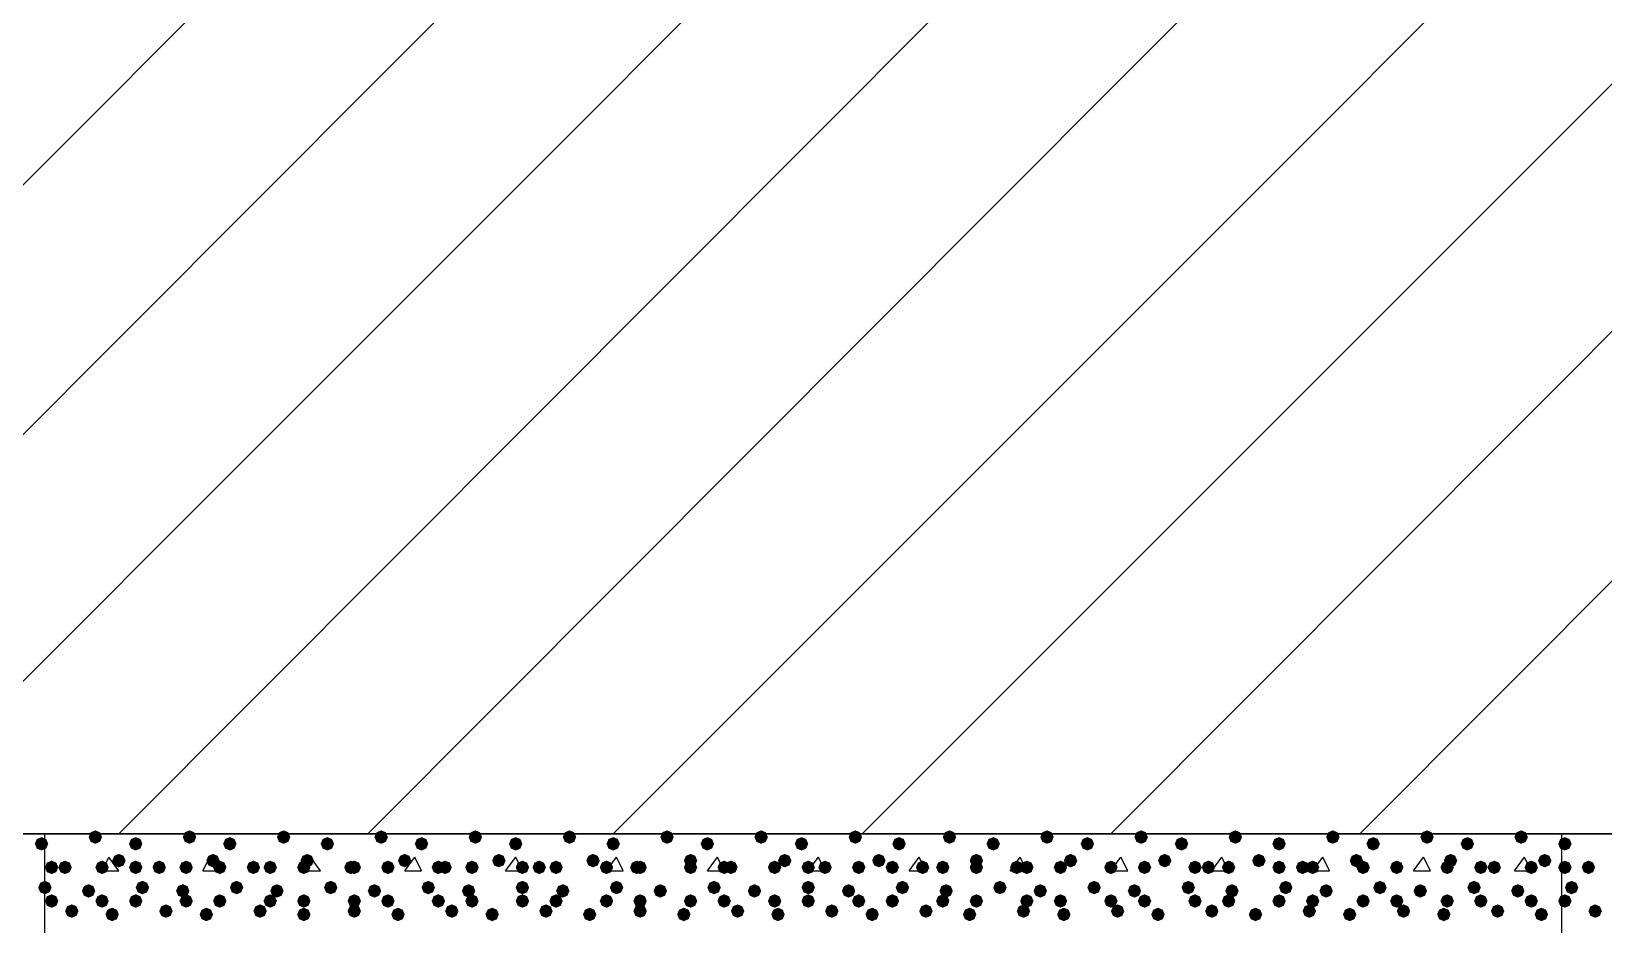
# Model space of a CAD drawing. Header units: millimetres. Extents: x 0 to 420, y 0 to 297.
# Drawn here: x 47.46 to 67.25, y 143.59 to 154.83 of the extents above; entities that cross this region are included whole.
import ezdxf

# ---------------------------------------------------------------- set-up
doc = ezdxf.new("R2010")
doc.units = ezdxf.units.MM
doc.layers.get('0').update_dxf_attribs({"linetype": 'CONTINUOUS'})

msp = doc.modelspace()

# ---------------------------------------------------------------- hatches: boundary and pattern name
at = {"true_color": 0x000007}
for points in [[(47.667333, 144.610667), (47.642463, 144.550871), (47.582667, 144.526), (47.522871, 144.550871), (47.498, 144.610667), (47.522871, 144.670462), (47.582667, 144.695333), (47.642462, 144.670463)], [(66.844333, 144.610667), (66.819462, 144.550871), (66.759667, 144.526), (66.699871, 144.550871), (66.675, 144.610667), (66.699871, 144.670462), (66.759667, 144.695333), (66.819462, 144.670463)], [(66.844333, 144.314333), (66.819462, 144.254537), (66.759667, 144.229667), (66.699871, 144.254537), (66.675, 144.314333), (66.699871, 144.374129), (66.759667, 144.399), (66.819462, 144.374129)], [(67.140667, 144.314333), (67.115796, 144.254537), (67.056, 144.229667), (66.996204, 144.254537), (66.971333, 144.314333), (66.996204, 144.374129), (67.056, 144.399), (67.115796, 144.374129)], [(66.929, 144.060333), (66.904129, 144.000537), (66.844333, 143.975667), (66.784538, 144.000537), (66.759667, 144.060333), (66.784537, 144.120129), (66.844333, 144.145), (66.904129, 144.120129)], [(66.844333, 143.891), (66.819462, 143.831204), (66.759667, 143.806333), (66.699871, 143.831204), (66.675, 143.891), (66.699871, 143.950796), (66.759667, 143.975667), (66.819462, 143.950796)], [(67.225333, 143.764), (67.200463, 143.704204), (67.140667, 143.679333), (67.080871, 143.704204), (67.056, 143.764), (67.080871, 143.823796), (67.140667, 143.848667), (67.200462, 143.823796)]]:
    msp.add_hatch(color=0, dxfattribs=at).paths.add_polyline_path(points, flags=0)
at = {"true_color": 0x000008}
for points in [[(48.344667, 144.695333), (48.319796, 144.635537), (48.26, 144.610667), (48.200204, 144.635537), (48.175333, 144.695333), (48.200204, 144.755129), (48.26, 144.78), (48.319796, 144.755129)], [(48.852667, 144.610667), (48.827796, 144.550871), (48.768, 144.526), (48.708204, 144.550871), (48.683333, 144.610667), (48.708204, 144.670462), (48.768, 144.695333), (48.827796, 144.670463)], [(49.53, 144.695333), (49.505129, 144.635537), (49.445333, 144.610667), (49.385538, 144.635537), (49.360667, 144.695333), (49.385537, 144.755129), (49.445333, 144.78), (49.505129, 144.755129)], [(50.038, 144.610667), (50.013129, 144.550871), (49.953333, 144.526), (49.893538, 144.550871), (49.868667, 144.610667), (49.893537, 144.670462), (49.953333, 144.695333), (50.013129, 144.670463)], [(50.715333, 144.695333), (50.690463, 144.635537), (50.630667, 144.610667), (50.570871, 144.635537), (50.546, 144.695333), (50.570871, 144.755129), (50.630667, 144.78), (50.690462, 144.755129)], [(51.265667, 144.610667), (51.240796, 144.550871), (51.181, 144.526), (51.121204, 144.550871), (51.096333, 144.610667), (51.121204, 144.670462), (51.181, 144.695333), (51.240796, 144.670463)], [(51.943, 144.695333), (51.918129, 144.635537), (51.858333, 144.610667), (51.798537, 144.635537), (51.773667, 144.695333), (51.798537, 144.755129), (51.858333, 144.78), (51.918129, 144.755129)], [(52.451, 144.610667), (52.426129, 144.550871), (52.366333, 144.526), (52.306537, 144.550871), (52.281667, 144.610667), (52.306537, 144.670462), (52.366333, 144.695333), (52.426129, 144.670463)], [(53.128333, 144.695333), (53.103463, 144.635537), (53.043667, 144.610667), (52.983871, 144.635537), (52.959, 144.695333), (52.983871, 144.755129), (53.043667, 144.78), (53.103462, 144.755129)], [(53.636333, 144.610667), (53.611462, 144.550871), (53.551667, 144.526), (53.491871, 144.550871), (53.467, 144.610667), (53.491871, 144.670462), (53.551667, 144.695333), (53.611462, 144.670463)], [(54.313667, 144.695333), (54.288796, 144.635537), (54.229, 144.610667), (54.169204, 144.635537), (54.144333, 144.695333), (54.169204, 144.755129), (54.229, 144.78), (54.288796, 144.755129)], [(54.864, 144.610667), (54.839129, 144.550871), (54.779333, 144.526), (54.719538, 144.550871), (54.694667, 144.610667), (54.719537, 144.670462), (54.779333, 144.695333), (54.839129, 144.670463)], [(55.541333, 144.695333), (55.516462, 144.635537), (55.456667, 144.610667), (55.396871, 144.635537), (55.372, 144.695333), (55.396871, 144.755129), (55.456667, 144.78), (55.516462, 144.755129)], [(56.049333, 144.610667), (56.024462, 144.550871), (55.964667, 144.526), (55.904871, 144.550871), (55.88, 144.610667), (55.904871, 144.670462), (55.964667, 144.695333), (56.024462, 144.670463)], [(56.726667, 144.695333), (56.701796, 144.635537), (56.642, 144.610667), (56.582204, 144.635537), (56.557333, 144.695333), (56.582204, 144.755129), (56.642, 144.78), (56.701796, 144.755129)], [(57.234667, 144.610667), (57.209796, 144.550871), (57.15, 144.526), (57.090204, 144.550871), (57.065333, 144.610667), (57.090204, 144.670462), (57.15, 144.695333), (57.209796, 144.670463)], [(57.912, 144.695333), (57.887129, 144.635537), (57.827333, 144.610667), (57.767538, 144.635537), (57.742667, 144.695333), (57.767537, 144.755129), (57.827333, 144.78), (57.887129, 144.755129)], [(58.462333, 144.610667), (58.437463, 144.550871), (58.377667, 144.526), (58.317871, 144.550871), (58.293, 144.610667), (58.317871, 144.670462), (58.377667, 144.695333), (58.437462, 144.670463)], [(59.097333, 144.695333), (59.072463, 144.635537), (59.012667, 144.610667), (58.952871, 144.635537), (58.928, 144.695333), (58.952871, 144.755129), (59.012667, 144.78), (59.072462, 144.755129)], [(59.647667, 144.610667), (59.622796, 144.550871), (59.563, 144.526), (59.503204, 144.550871), (59.478333, 144.610667), (59.503204, 144.670462), (59.563, 144.695333), (59.622796, 144.670463)], [(60.325, 144.695333), (60.300129, 144.635537), (60.240333, 144.610667), (60.180538, 144.635537), (60.155667, 144.695333), (60.180537, 144.755129), (60.240333, 144.78), (60.300129, 144.755129)], [(60.833, 144.610667), (60.808129, 144.550871), (60.748333, 144.526), (60.688537, 144.550871), (60.663667, 144.610667), (60.688537, 144.670462), (60.748333, 144.695333), (60.808129, 144.670463)], [(61.510333, 144.695333), (61.485463, 144.635537), (61.425667, 144.610667), (61.365871, 144.635537), (61.341, 144.695333), (61.365871, 144.755129), (61.425667, 144.78), (61.485462, 144.755129)], [(62.018333, 144.610667), (61.993463, 144.550871), (61.933667, 144.526), (61.873871, 144.550871), (61.849, 144.610667), (61.873871, 144.670462), (61.933667, 144.695333), (61.993462, 144.670463)], [(62.695667, 144.695333), (62.670796, 144.635537), (62.611, 144.610667), (62.551204, 144.635537), (62.526333, 144.695333), (62.551204, 144.755129), (62.611, 144.78), (62.670796, 144.755129)], [(63.246, 144.610667), (63.221129, 144.550871), (63.161333, 144.526), (63.101537, 144.550871), (63.076667, 144.610667), (63.101537, 144.670462), (63.161333, 144.695333), (63.221129, 144.670463)], [(63.923333, 144.695333), (63.898463, 144.635537), (63.838667, 144.610667), (63.778871, 144.635537), (63.754, 144.695333), (63.778871, 144.755129), (63.838667, 144.78), (63.898462, 144.755129)], [(64.431333, 144.610667), (64.406462, 144.550871), (64.346667, 144.526), (64.286871, 144.550871), (64.262, 144.610667), (64.286871, 144.670462), (64.346667, 144.695333), (64.406462, 144.670463)], [(65.108667, 144.695333), (65.083796, 144.635537), (65.024, 144.610667), (64.964204, 144.635537), (64.939333, 144.695333), (64.964204, 144.755129), (65.024, 144.78), (65.083796, 144.755129)], [(65.616667, 144.610667), (65.591796, 144.550871), (65.532, 144.526), (65.472204, 144.550871), (65.447333, 144.610667), (65.472204, 144.670462), (65.532, 144.695333), (65.591796, 144.670463)], [(66.294, 144.695333), (66.269129, 144.635537), (66.209333, 144.610667), (66.149538, 144.635537), (66.124667, 144.695333), (66.149537, 144.755129), (66.209333, 144.78), (66.269129, 144.755129)], [(48.641, 144.399), (48.616129, 144.339204), (48.556333, 144.314333), (48.496537, 144.339204), (48.471667, 144.399), (48.496537, 144.458796), (48.556333, 144.483667), (48.616129, 144.458796)], [(49.826333, 144.399), (49.801463, 144.339204), (49.741667, 144.314333), (49.681871, 144.339204), (49.657, 144.399), (49.681871, 144.458796), (49.741667, 144.483667), (49.801462, 144.458796)], [(51.011667, 144.399), (50.986796, 144.339204), (50.927, 144.314333), (50.867204, 144.339204), (50.842333, 144.399), (50.867204, 144.458796), (50.927, 144.483667), (50.986796, 144.458796)], [(52.239333, 144.399), (52.214462, 144.339204), (52.154667, 144.314333), (52.094871, 144.339204), (52.07, 144.399), (52.094871, 144.458796), (52.154667, 144.483667), (52.214462, 144.458796)], [(53.424667, 144.399), (53.399796, 144.339204), (53.34, 144.314333), (53.280204, 144.339204), (53.255333, 144.399), (53.280204, 144.458796), (53.34, 144.483667), (53.399796, 144.458796)], [(54.61, 144.399), (54.585129, 144.339204), (54.525333, 144.314333), (54.465538, 144.339204), (54.440667, 144.399), (54.465537, 144.458796), (54.525333, 144.483667), (54.585129, 144.458796)], [(55.837667, 144.399), (55.812796, 144.339204), (55.753, 144.314333), (55.693204, 144.339204), (55.668333, 144.399), (55.693204, 144.458796), (55.753, 144.483667), (55.812796, 144.458796)], [(57.023, 144.399), (56.998129, 144.339204), (56.938333, 144.314333), (56.878538, 144.339204), (56.853667, 144.399), (56.878537, 144.458796), (56.938333, 144.483667), (56.998129, 144.458796)], [(58.208333, 144.399), (58.183463, 144.339204), (58.123667, 144.314333), (58.063871, 144.339204), (58.039, 144.399), (58.063871, 144.458796), (58.123667, 144.483667), (58.183462, 144.458796)], [(59.436, 144.399), (59.411129, 144.339204), (59.351333, 144.314333), (59.291537, 144.339204), (59.266667, 144.399), (59.291537, 144.458796), (59.351333, 144.483667), (59.411129, 144.458796)], [(60.621333, 144.399), (60.596462, 144.339204), (60.536667, 144.314333), (60.476871, 144.339204), (60.452, 144.399), (60.476871, 144.458796), (60.536667, 144.483667), (60.596462, 144.458796)], [(61.806667, 144.399), (61.781796, 144.339204), (61.722, 144.314333), (61.662204, 144.339204), (61.637333, 144.399), (61.662204, 144.458796), (61.722, 144.483667), (61.781796, 144.458796)], [(62.992, 144.399), (62.967129, 144.339204), (62.907333, 144.314333), (62.847538, 144.339204), (62.822667, 144.399), (62.847537, 144.458796), (62.907333, 144.483667), (62.967129, 144.458796)], [(64.219667, 144.399), (64.194796, 144.339204), (64.135, 144.314333), (64.075204, 144.339204), (64.050333, 144.399), (64.075204, 144.458796), (64.135, 144.483667), (64.194796, 144.458796)], [(65.405, 144.399), (65.380129, 144.339204), (65.320333, 144.314333), (65.260538, 144.339204), (65.235667, 144.399), (65.260537, 144.458796), (65.320333, 144.483667), (65.380129, 144.458796)], [(66.590333, 144.399), (66.565463, 144.339204), (66.505667, 144.314333), (66.445871, 144.339204), (66.421, 144.399), (66.445871, 144.458796), (66.505667, 144.483667), (66.565462, 144.458796)], [(47.794333, 144.314333), (47.769462, 144.254537), (47.709667, 144.229667), (47.649871, 144.254537), (47.625, 144.314333), (47.649871, 144.374129), (47.709667, 144.399), (47.769462, 144.374129)], [(47.963667, 144.314333), (47.938796, 144.254537), (47.879, 144.229667), (47.819204, 144.254537), (47.794333, 144.314333), (47.819204, 144.374129), (47.879, 144.399), (47.938796, 144.374129)], [(48.429333, 144.314333), (48.404462, 144.254537), (48.344667, 144.229667), (48.284871, 144.254537), (48.26, 144.314333), (48.284871, 144.374129), (48.344667, 144.399), (48.404462, 144.374129)], [(48.852667, 144.314333), (48.827796, 144.254537), (48.768, 144.229667), (48.708204, 144.254537), (48.683333, 144.314333), (48.708204, 144.374129), (48.768, 144.399), (48.827796, 144.374129)], [(49.149, 144.314333), (49.124129, 144.254537), (49.064333, 144.229667), (49.004538, 144.254537), (48.979667, 144.314333), (49.004537, 144.374129), (49.064333, 144.399), (49.124129, 144.374129)], [(49.487667, 144.314333), (49.462796, 144.254537), (49.403, 144.229667), (49.343204, 144.254537), (49.318333, 144.314333), (49.343204, 144.374129), (49.403, 144.399), (49.462796, 144.374129)], [(49.911, 144.314333), (49.886129, 144.254537), (49.826333, 144.229667), (49.766537, 144.254537), (49.741667, 144.314333), (49.766537, 144.374129), (49.826333, 144.399), (49.886129, 144.374129)], [(50.334333, 144.314333), (50.309462, 144.254537), (50.249667, 144.229667), (50.189871, 144.254537), (50.165, 144.314333), (50.189871, 144.374129), (50.249667, 144.399), (50.309462, 144.374129)], [(50.546, 144.314333), (50.521129, 144.254537), (50.461333, 144.229667), (50.401537, 144.254537), (50.376667, 144.314333), (50.401537, 144.374129), (50.461333, 144.399), (50.521129, 144.374129)], [(50.969333, 144.314333), (50.944462, 144.254537), (50.884667, 144.229667), (50.824871, 144.254537), (50.8, 144.314333), (50.824871, 144.374129), (50.884667, 144.399), (50.944462, 144.374129)], [(51.562, 144.314333), (51.537129, 144.254537), (51.477333, 144.229667), (51.417538, 144.254537), (51.392667, 144.314333), (51.417537, 144.374129), (51.477333, 144.399), (51.537129, 144.374129)], [(51.604333, 144.314333), (51.579462, 144.254537), (51.519667, 144.229667), (51.459871, 144.254537), (51.435, 144.314333), (51.459871, 144.374129), (51.519667, 144.399), (51.579462, 144.374129)], [(52.027667, 144.314333), (52.002796, 144.254537), (51.943, 144.229667), (51.883204, 144.254537), (51.858333, 144.314333), (51.883204, 144.374129), (51.943, 144.399), (52.002796, 144.374129)], [(52.662667, 144.314333), (52.637796, 144.254537), (52.578, 144.229667), (52.518204, 144.254537), (52.493333, 144.314333), (52.518204, 144.374129), (52.578, 144.399), (52.637796, 144.374129)], [(52.747333, 144.314333), (52.722463, 144.254537), (52.662667, 144.229667), (52.602871, 144.254537), (52.578, 144.314333), (52.602871, 144.374129), (52.662667, 144.399), (52.722462, 144.374129)], [(53.086, 144.314333), (53.061129, 144.254537), (53.001333, 144.229667), (52.941537, 144.254537), (52.916667, 144.314333), (52.941537, 144.374129), (53.001333, 144.399), (53.061129, 144.374129)], [(53.721, 144.314333), (53.696129, 144.254537), (53.636333, 144.229667), (53.576537, 144.254537), (53.551667, 144.314333), (53.576537, 144.374129), (53.636333, 144.399), (53.696129, 144.374129)], [(53.932667, 144.314333), (53.907796, 144.254537), (53.848, 144.229667), (53.788204, 144.254537), (53.763333, 144.314333), (53.788204, 144.374129), (53.848, 144.399), (53.907796, 144.374129)], [(54.144333, 144.314333), (54.119462, 144.254537), (54.059667, 144.229667), (53.999871, 144.254537), (53.975, 144.314333), (53.999871, 144.374129), (54.059667, 144.399), (54.119462, 144.374129)], [(54.779333, 144.314333), (54.754462, 144.254537), (54.694667, 144.229667), (54.634871, 144.254537), (54.61, 144.314333), (54.634871, 144.374129), (54.694667, 144.399), (54.754462, 144.374129)], [(55.160333, 144.314333), (55.135463, 144.254537), (55.075667, 144.229667), (55.015871, 144.254537), (54.991, 144.314333), (55.015871, 144.374129), (55.075667, 144.399), (55.135462, 144.374129)], [(55.202667, 144.314333), (55.177796, 144.254537), (55.118, 144.229667), (55.058204, 144.254537), (55.033333, 144.314333), (55.058204, 144.374129), (55.118, 144.399), (55.177796, 144.374129)], [(55.837667, 144.314333), (55.812796, 144.254537), (55.753, 144.229667), (55.693204, 144.254537), (55.668333, 144.314333), (55.693204, 144.374129), (55.753, 144.399), (55.812796, 144.374129)], [(56.261, 144.314333), (56.236129, 144.254537), (56.176333, 144.229667), (56.116537, 144.254537), (56.091667, 144.314333), (56.116537, 144.374129), (56.176333, 144.399), (56.236129, 144.374129)], [(56.345667, 144.314333), (56.320796, 144.254537), (56.261, 144.229667), (56.201204, 144.254537), (56.176333, 144.314333), (56.201204, 144.374129), (56.261, 144.399), (56.320796, 144.374129)], [(56.896, 144.314333), (56.871129, 144.254537), (56.811333, 144.229667), (56.751537, 144.254537), (56.726667, 144.314333), (56.751537, 144.374129), (56.811333, 144.399), (56.871129, 144.374129)], [(57.319333, 144.314333), (57.294462, 144.254537), (57.234667, 144.229667), (57.174871, 144.254537), (57.15, 144.314333), (57.174871, 144.374129), (57.234667, 144.399), (57.294462, 144.374129)], [(57.531, 144.314333), (57.506129, 144.254537), (57.446333, 144.229667), (57.386537, 144.254537), (57.361667, 144.314333), (57.386537, 144.374129), (57.446333, 144.399), (57.506129, 144.374129)], [(57.954333, 144.314333), (57.929462, 144.254537), (57.869667, 144.229667), (57.809871, 144.254537), (57.785, 144.314333), (57.809871, 144.374129), (57.869667, 144.399), (57.929462, 144.374129)], [(58.377667, 144.314333), (58.352796, 144.254537), (58.293, 144.229667), (58.233204, 144.254537), (58.208333, 144.314333), (58.233204, 144.374129), (58.293, 144.399), (58.352796, 144.374129)], [(58.758667, 144.314333), (58.733796, 144.254537), (58.674, 144.229667), (58.614204, 144.254537), (58.589333, 144.314333), (58.614204, 144.374129), (58.674, 144.399), (58.733796, 144.374129)], [(59.012667, 144.314333), (58.987796, 144.254537), (58.928, 144.229667), (58.868204, 144.254537), (58.843333, 144.314333), (58.868204, 144.374129), (58.928, 144.399), (58.987796, 144.374129)], [(59.436, 144.314333), (59.411129, 144.254537), (59.351333, 144.229667), (59.291537, 144.254537), (59.266667, 144.314333), (59.291537, 144.374129), (59.351333, 144.399), (59.411129, 144.374129)], [(59.944, 144.314333), (59.919129, 144.254537), (59.859333, 144.229667), (59.799538, 144.254537), (59.774667, 144.314333), (59.799537, 144.374129), (59.859333, 144.399), (59.919129, 144.374129)], [(60.071, 144.314333), (60.046129, 144.254537), (59.986333, 144.229667), (59.926537, 144.254537), (59.901667, 144.314333), (59.926537, 144.374129), (59.986333, 144.399), (60.046129, 144.374129)], [(60.494333, 144.314333), (60.469462, 144.254537), (60.409667, 144.229667), (60.349871, 144.254537), (60.325, 144.314333), (60.349871, 144.374129), (60.409667, 144.399), (60.469462, 144.374129)], [(61.129333, 144.314333), (61.104462, 144.254537), (61.044667, 144.229667), (60.984871, 144.254537), (60.96, 144.314333), (60.984871, 144.374129), (61.044667, 144.399), (61.104462, 144.374129)], [(61.129333, 144.314333), (61.104462, 144.254537), (61.044667, 144.229667), (60.984871, 144.254537), (60.96, 144.314333), (60.984871, 144.374129), (61.044667, 144.399), (61.104462, 144.374129)], [(61.552667, 144.314333), (61.527796, 144.254537), (61.468, 144.229667), (61.408204, 144.254537), (61.383333, 144.314333), (61.408204, 144.374129), (61.468, 144.399), (61.527796, 144.374129)], [(62.187667, 144.314333), (62.162796, 144.254537), (62.103, 144.229667), (62.043204, 144.254537), (62.018333, 144.314333), (62.043204, 144.374129), (62.103, 144.399), (62.162796, 144.374129)], [(62.357, 144.314333), (62.332129, 144.254537), (62.272333, 144.229667), (62.212538, 144.254537), (62.187667, 144.314333), (62.212537, 144.374129), (62.272333, 144.399), (62.332129, 144.374129)], [(62.611, 144.314333), (62.586129, 144.254537), (62.526333, 144.229667), (62.466537, 144.254537), (62.441667, 144.314333), (62.466537, 144.374129), (62.526333, 144.399), (62.586129, 144.374129)], [(63.246, 144.314333), (63.221129, 144.254537), (63.161333, 144.229667), (63.101537, 144.254537), (63.076667, 144.314333), (63.101537, 144.374129), (63.161333, 144.399), (63.221129, 144.374129)], [(63.542333, 144.314333), (63.517463, 144.254537), (63.457667, 144.229667), (63.397871, 144.254537), (63.373, 144.314333), (63.397871, 144.374129), (63.457667, 144.399), (63.517462, 144.374129)], [(63.669333, 144.314333), (63.644462, 144.254537), (63.584667, 144.229667), (63.524871, 144.254537), (63.5, 144.314333), (63.524871, 144.374129), (63.584667, 144.399), (63.644462, 144.374129)], [(64.304333, 144.314333), (64.279462, 144.254537), (64.219667, 144.229667), (64.159871, 144.254537), (64.135, 144.314333), (64.159871, 144.374129), (64.219667, 144.399), (64.279462, 144.374129)], [(64.727667, 144.314333), (64.702796, 144.254537), (64.643, 144.229667), (64.583204, 144.254537), (64.558333, 144.314333), (64.583204, 144.374129), (64.643, 144.399), (64.702796, 144.374129)], [(64.727667, 144.314333), (64.702796, 144.254537), (64.643, 144.229667), (64.583204, 144.254537), (64.558333, 144.314333), (64.583204, 144.374129), (64.643, 144.399), (64.702796, 144.374129)], [(65.362667, 144.314333), (65.337796, 144.254537), (65.278, 144.229667), (65.218204, 144.254537), (65.193333, 144.314333), (65.218204, 144.374129), (65.278, 144.399), (65.337796, 144.374129)], [(65.786, 144.314333), (65.761129, 144.254537), (65.701333, 144.229667), (65.641537, 144.254537), (65.616667, 144.314333), (65.641537, 144.374129), (65.701333, 144.399), (65.761129, 144.374129)], [(65.955333, 144.314333), (65.930463, 144.254537), (65.870667, 144.229667), (65.810871, 144.254537), (65.786, 144.314333), (65.810871, 144.374129), (65.870667, 144.399), (65.930462, 144.374129)], [(66.421, 144.314333), (66.396129, 144.254537), (66.336333, 144.229667), (66.276537, 144.254537), (66.251667, 144.314333), (66.276537, 144.374129), (66.336333, 144.399), (66.396129, 144.374129)], [(47.709667, 144.060333), (47.684796, 144.000537), (47.625, 143.975667), (47.565204, 144.000537), (47.540333, 144.060333), (47.565204, 144.120129), (47.625, 144.145), (47.684796, 144.120129)], [(48.26, 144.018), (48.235129, 143.958204), (48.175333, 143.933333), (48.115538, 143.958204), (48.090667, 144.018), (48.115537, 144.077796), (48.175333, 144.102667), (48.235129, 144.077796)], [(48.937333, 144.060333), (48.912463, 144.000537), (48.852667, 143.975667), (48.792871, 144.000537), (48.768, 144.060333), (48.792871, 144.120129), (48.852667, 144.145), (48.912462, 144.120129)], [(49.445333, 144.018), (49.420463, 143.958204), (49.360667, 143.933333), (49.300871, 143.958204), (49.276, 144.018), (49.300871, 144.077796), (49.360667, 144.102667), (49.420462, 144.077796)], [(50.122667, 144.060333), (50.097796, 144.000537), (50.038, 143.975667), (49.978204, 144.000537), (49.953333, 144.060333), (49.978204, 144.120129), (50.038, 144.145), (50.097796, 144.120129)], [(50.630667, 144.018), (50.605796, 143.958204), (50.546, 143.933333), (50.486204, 143.958204), (50.461333, 144.018), (50.486204, 144.077796), (50.546, 144.102667), (50.605796, 144.077796)], [(51.308, 144.060333), (51.283129, 144.000537), (51.223333, 143.975667), (51.163537, 144.000537), (51.138667, 144.060333), (51.163537, 144.120129), (51.223333, 144.145), (51.283129, 144.120129)], [(51.858333, 144.018), (51.833463, 143.958204), (51.773667, 143.933333), (51.713871, 143.958204), (51.689, 144.018), (51.713871, 144.077796), (51.773667, 144.102667), (51.833462, 144.077796)], [(52.535667, 144.060333), (52.510796, 144.000537), (52.451, 143.975667), (52.391204, 144.000537), (52.366333, 144.060333), (52.391204, 144.120129), (52.451, 144.145), (52.510796, 144.120129)], [(53.043667, 144.018), (53.018796, 143.958204), (52.959, 143.933333), (52.899204, 143.958204), (52.874333, 144.018), (52.899204, 144.077796), (52.959, 144.102667), (53.018796, 144.077796)], [(53.721, 144.060333), (53.696129, 144.000537), (53.636333, 143.975667), (53.576537, 144.000537), (53.551667, 144.060333), (53.576537, 144.120129), (53.636333, 144.145), (53.696129, 144.120129)], [(54.229, 144.018), (54.204129, 143.958204), (54.144333, 143.933333), (54.084538, 143.958204), (54.059667, 144.018), (54.084537, 144.077796), (54.144333, 144.102667), (54.204129, 144.077796)], [(54.906333, 144.060333), (54.881462, 144.000537), (54.821667, 143.975667), (54.761871, 144.000537), (54.737, 144.060333), (54.761871, 144.120129), (54.821667, 144.145), (54.881462, 144.120129)], [(55.456667, 144.018), (55.431796, 143.958204), (55.372, 143.933333), (55.312204, 143.958204), (55.287333, 144.018), (55.312204, 144.077796), (55.372, 144.102667), (55.431796, 144.077796)], [(56.134, 144.060333), (56.109129, 144.000537), (56.049333, 143.975667), (55.989538, 144.000537), (55.964667, 144.060333), (55.989537, 144.120129), (56.049333, 144.145), (56.109129, 144.120129)], [(56.642, 144.018), (56.617129, 143.958204), (56.557333, 143.933333), (56.497538, 143.958204), (56.472667, 144.018), (56.497537, 144.077796), (56.557333, 144.102667), (56.617129, 144.077796)], [(57.319333, 144.060333), (57.294462, 144.000537), (57.234667, 143.975667), (57.174871, 144.000537), (57.15, 144.060333), (57.174871, 144.120129), (57.234667, 144.145), (57.294462, 144.120129)], [(57.827333, 144.018), (57.802463, 143.958204), (57.742667, 143.933333), (57.682871, 143.958204), (57.658, 144.018), (57.682871, 144.077796), (57.742667, 144.102667), (57.802462, 144.077796)], [(58.504667, 144.060333), (58.479796, 144.000537), (58.42, 143.975667), (58.360204, 144.000537), (58.335333, 144.060333), (58.360204, 144.120129), (58.42, 144.145), (58.479796, 144.120129)], [(59.055, 144.018), (59.030129, 143.958204), (58.970333, 143.933333), (58.910538, 143.958204), (58.885667, 144.018), (58.910537, 144.077796), (58.970333, 144.102667), (59.030129, 144.077796)], [(59.732333, 144.060333), (59.707463, 144.000537), (59.647667, 143.975667), (59.587871, 144.000537), (59.563, 144.060333), (59.587871, 144.120129), (59.647667, 144.145), (59.707462, 144.120129)], [(60.240333, 144.018), (60.215463, 143.958204), (60.155667, 143.933333), (60.095871, 143.958204), (60.071, 144.018), (60.095871, 144.077796), (60.155667, 144.102667), (60.215462, 144.077796)], [(60.917667, 144.060333), (60.892796, 144.000537), (60.833, 143.975667), (60.773204, 144.000537), (60.748333, 144.060333), (60.773204, 144.120129), (60.833, 144.145), (60.892796, 144.120129)], [(61.425667, 144.018), (61.400796, 143.958204), (61.341, 143.933333), (61.281204, 143.958204), (61.256333, 144.018), (61.281204, 144.077796), (61.341, 144.102667), (61.400796, 144.077796)], [(62.103, 144.060333), (62.078129, 144.000537), (62.018333, 143.975667), (61.958537, 144.000537), (61.933667, 144.060333), (61.958537, 144.120129), (62.018333, 144.145), (62.078129, 144.120129)], [(62.653333, 144.018), (62.628463, 143.958204), (62.568667, 143.933333), (62.508871, 143.958204), (62.484, 144.018), (62.508871, 144.077796), (62.568667, 144.102667), (62.628462, 144.077796)], [(63.330667, 144.060333), (63.305796, 144.000537), (63.246, 143.975667), (63.186204, 144.000537), (63.161333, 144.060333), (63.186204, 144.120129), (63.246, 144.145), (63.305796, 144.120129)], [(63.838667, 144.018), (63.813796, 143.958204), (63.754, 143.933333), (63.694204, 143.958204), (63.669333, 144.018), (63.694204, 144.077796), (63.754, 144.102667), (63.813796, 144.077796)], [(64.516, 144.060333), (64.491129, 144.000537), (64.431333, 143.975667), (64.371537, 144.000537), (64.346667, 144.060333), (64.371537, 144.120129), (64.431333, 144.145), (64.491129, 144.120129)], [(65.024, 144.018), (64.999129, 143.958204), (64.939333, 143.933333), (64.879538, 143.958204), (64.854667, 144.018), (64.879537, 144.077796), (64.939333, 144.102667), (64.999129, 144.077796)], [(65.701333, 144.060333), (65.676463, 144.000537), (65.616667, 143.975667), (65.556871, 144.000537), (65.532, 144.060333), (65.556871, 144.120129), (65.616667, 144.145), (65.676462, 144.120129)], [(66.251667, 144.018), (66.226796, 143.958204), (66.167, 143.933333), (66.107204, 143.958204), (66.082333, 144.018), (66.107204, 144.077796), (66.167, 144.102667), (66.226796, 144.077796)], [(47.794333, 143.891), (47.769462, 143.831204), (47.709667, 143.806333), (47.649871, 143.831204), (47.625, 143.891), (47.649871, 143.950796), (47.709667, 143.975667), (47.769462, 143.950796)], [(48.429333, 143.891), (48.404462, 143.831204), (48.344667, 143.806333), (48.284871, 143.831204), (48.26, 143.891), (48.284871, 143.950796), (48.344667, 143.975667), (48.404462, 143.950796)], [(48.852667, 143.891), (48.827796, 143.831204), (48.768, 143.806333), (48.708204, 143.831204), (48.683333, 143.891), (48.708204, 143.950796), (48.768, 143.975667), (48.827796, 143.950796)], [(49.487667, 143.891), (49.462796, 143.831204), (49.403, 143.806333), (49.343204, 143.831204), (49.318333, 143.891), (49.343204, 143.950796), (49.403, 143.975667), (49.462796, 143.950796)], [(49.911, 143.891), (49.886129, 143.831204), (49.826333, 143.806333), (49.766537, 143.831204), (49.741667, 143.891), (49.766537, 143.950796), (49.826333, 143.975667), (49.886129, 143.950796)], [(50.546, 143.891), (50.521129, 143.831204), (50.461333, 143.806333), (50.401537, 143.831204), (50.376667, 143.891), (50.401537, 143.950796), (50.461333, 143.975667), (50.521129, 143.950796)], [(50.969333, 143.891), (50.944462, 143.831204), (50.884667, 143.806333), (50.824871, 143.831204), (50.8, 143.891), (50.824871, 143.950796), (50.884667, 143.975667), (50.944462, 143.950796)], [(51.604333, 143.891), (51.579462, 143.831204), (51.519667, 143.806333), (51.459871, 143.831204), (51.435, 143.891), (51.459871, 143.950796), (51.519667, 143.975667), (51.579462, 143.950796)], [(52.027667, 143.891), (52.002796, 143.831204), (51.943, 143.806333), (51.883204, 143.831204), (51.858333, 143.891), (51.883204, 143.950796), (51.943, 143.975667), (52.002796, 143.950796)], [(52.662667, 143.891), (52.637796, 143.831204), (52.578, 143.806333), (52.518204, 143.831204), (52.493333, 143.891), (52.518204, 143.950796), (52.578, 143.975667), (52.637796, 143.950796)], [(53.086, 143.891), (53.061129, 143.831204), (53.001333, 143.806333), (52.941537, 143.831204), (52.916667, 143.891), (52.941537, 143.950796), (53.001333, 143.975667), (53.061129, 143.950796)], [(53.721, 143.891), (53.696129, 143.831204), (53.636333, 143.806333), (53.576537, 143.831204), (53.551667, 143.891), (53.576537, 143.950796), (53.636333, 143.975667), (53.696129, 143.950796)], [(54.144333, 143.891), (54.119462, 143.831204), (54.059667, 143.806333), (53.999871, 143.831204), (53.975, 143.891), (53.999871, 143.950796), (54.059667, 143.975667), (54.119462, 143.950796)], [(54.779333, 143.891), (54.754462, 143.831204), (54.694667, 143.806333), (54.634871, 143.831204), (54.61, 143.891), (54.634871, 143.950796), (54.694667, 143.975667), (54.754462, 143.950796)], [(55.202667, 143.891), (55.177796, 143.831204), (55.118, 143.806333), (55.058204, 143.831204), (55.033333, 143.891), (55.058204, 143.950796), (55.118, 143.975667), (55.177796, 143.950796)], [(55.837667, 143.891), (55.812796, 143.831204), (55.753, 143.806333), (55.693204, 143.831204), (55.668333, 143.891), (55.693204, 143.950796), (55.753, 143.975667), (55.812796, 143.950796)], [(56.261, 143.891), (56.236129, 143.831204), (56.176333, 143.806333), (56.116537, 143.831204), (56.091667, 143.891), (56.116537, 143.950796), (56.176333, 143.975667), (56.236129, 143.950796)], [(56.896, 143.891), (56.871129, 143.831204), (56.811333, 143.806333), (56.751537, 143.831204), (56.726667, 143.891), (56.751537, 143.950796), (56.811333, 143.975667), (56.871129, 143.950796)], [(57.319333, 143.891), (57.294462, 143.831204), (57.234667, 143.806333), (57.174871, 143.831204), (57.15, 143.891), (57.174871, 143.950796), (57.234667, 143.975667), (57.294462, 143.950796)], [(57.954333, 143.891), (57.929462, 143.831204), (57.869667, 143.806333), (57.809871, 143.831204), (57.785, 143.891), (57.809871, 143.950796), (57.869667, 143.975667), (57.929462, 143.950796)], [(58.377667, 143.891), (58.352796, 143.831204), (58.293, 143.806333), (58.233204, 143.831204), (58.208333, 143.891), (58.233204, 143.950796), (58.293, 143.975667), (58.352796, 143.950796)], [(59.012667, 143.891), (58.987796, 143.831204), (58.928, 143.806333), (58.868204, 143.831204), (58.843333, 143.891), (58.868204, 143.950796), (58.928, 143.975667), (58.987796, 143.950796)], [(59.436, 143.891), (59.411129, 143.831204), (59.351333, 143.806333), (59.291537, 143.831204), (59.266667, 143.891), (59.291537, 143.950796), (59.351333, 143.975667), (59.411129, 143.950796)], [(60.071, 143.891), (60.046129, 143.831204), (59.986333, 143.806333), (59.926537, 143.831204), (59.901667, 143.891), (59.926537, 143.950796), (59.986333, 143.975667), (60.046129, 143.950796)], [(60.494333, 143.891), (60.469462, 143.831204), (60.409667, 143.806333), (60.349871, 143.831204), (60.325, 143.891), (60.349871, 143.950796), (60.409667, 143.975667), (60.469462, 143.950796)], [(61.129333, 143.891), (61.104462, 143.831204), (61.044667, 143.806333), (60.984871, 143.831204), (60.96, 143.891), (60.984871, 143.950796), (61.044667, 143.975667), (61.104462, 143.950796)], [(61.552667, 143.891), (61.527796, 143.831204), (61.468, 143.806333), (61.408204, 143.831204), (61.383333, 143.891), (61.408204, 143.950796), (61.468, 143.975667), (61.527796, 143.950796)], [(62.187667, 143.891), (62.162796, 143.831204), (62.103, 143.806333), (62.043204, 143.831204), (62.018333, 143.891), (62.043204, 143.950796), (62.103, 143.975667), (62.162796, 143.950796)], [(62.611, 143.891), (62.586129, 143.831204), (62.526333, 143.806333), (62.466537, 143.831204), (62.441667, 143.891), (62.466537, 143.950796), (62.526333, 143.975667), (62.586129, 143.950796)], [(63.246, 143.891), (63.221129, 143.831204), (63.161333, 143.806333), (63.101537, 143.831204), (63.076667, 143.891), (63.101537, 143.950796), (63.161333, 143.975667), (63.221129, 143.950796)], [(63.669333, 143.891), (63.644462, 143.831204), (63.584667, 143.806333), (63.524871, 143.831204), (63.5, 143.891), (63.524871, 143.950796), (63.584667, 143.975667), (63.644462, 143.950796)], [(64.304333, 143.891), (64.279462, 143.831204), (64.219667, 143.806333), (64.159871, 143.831204), (64.135, 143.891), (64.159871, 143.950796), (64.219667, 143.975667), (64.279462, 143.950796)], [(64.727667, 143.891), (64.702796, 143.831204), (64.643, 143.806333), (64.583204, 143.831204), (64.558333, 143.891), (64.583204, 143.950796), (64.643, 143.975667), (64.702796, 143.950796)], [(65.362667, 143.891), (65.337796, 143.831204), (65.278, 143.806333), (65.218204, 143.831204), (65.193333, 143.891), (65.218204, 143.950796), (65.278, 143.975667), (65.337796, 143.950796)], [(65.786, 143.891), (65.761129, 143.831204), (65.701333, 143.806333), (65.641537, 143.831204), (65.616667, 143.891), (65.641537, 143.950796), (65.701333, 143.975667), (65.761129, 143.950796)], [(66.421, 143.891), (66.396129, 143.831204), (66.336333, 143.806333), (66.276537, 143.831204), (66.251667, 143.891), (66.276537, 143.950796), (66.336333, 143.975667), (66.396129, 143.950796)], [(48.048333, 143.764), (48.023463, 143.704204), (47.963667, 143.679333), (47.903871, 143.704204), (47.879, 143.764), (47.903871, 143.823796), (47.963667, 143.848667), (48.023462, 143.823796)], [(48.556333, 143.721667), (48.531462, 143.661871), (48.471667, 143.637), (48.411871, 143.661871), (48.387, 143.721667), (48.411871, 143.781462), (48.471667, 143.806333), (48.531462, 143.781463)], [(49.233667, 143.764), (49.208796, 143.704204), (49.149, 143.679333), (49.089204, 143.704204), (49.064333, 143.764), (49.089204, 143.823796), (49.149, 143.848667), (49.208796, 143.823796)], [(49.741667, 143.721667), (49.716796, 143.661871), (49.657, 143.637), (49.597204, 143.661871), (49.572333, 143.721667), (49.597204, 143.781462), (49.657, 143.806333), (49.716796, 143.781463)], [(50.419, 143.764), (50.394129, 143.704204), (50.334333, 143.679333), (50.274538, 143.704204), (50.249667, 143.764), (50.274537, 143.823796), (50.334333, 143.848667), (50.394129, 143.823796)], [(50.969333, 143.721667), (50.944462, 143.661871), (50.884667, 143.637), (50.824871, 143.661871), (50.8, 143.721667), (50.824871, 143.781462), (50.884667, 143.806333), (50.944462, 143.781463)], [(51.604333, 143.764), (51.579462, 143.704204), (51.519667, 143.679333), (51.459871, 143.704204), (51.435, 143.764), (51.459871, 143.823796), (51.519667, 143.848667), (51.579462, 143.823796)], [(52.154667, 143.721667), (52.129796, 143.661871), (52.07, 143.637), (52.010204, 143.661871), (51.985333, 143.721667), (52.010204, 143.781462), (52.07, 143.806333), (52.129796, 143.781463)], [(52.832, 143.764), (52.807129, 143.704204), (52.747333, 143.679333), (52.687538, 143.704204), (52.662667, 143.764), (52.687537, 143.823796), (52.747333, 143.848667), (52.807129, 143.823796)], [(53.34, 143.721667), (53.315129, 143.661871), (53.255333, 143.637), (53.195538, 143.661871), (53.170667, 143.721667), (53.195537, 143.781462), (53.255333, 143.806333), (53.315129, 143.781463)], [(54.017333, 143.764), (53.992463, 143.704204), (53.932667, 143.679333), (53.872871, 143.704204), (53.848, 143.764), (53.872871, 143.823796), (53.932667, 143.848667), (53.992462, 143.823796)], [(54.567667, 143.721667), (54.542796, 143.661871), (54.483, 143.637), (54.423204, 143.661871), (54.398333, 143.721667), (54.423204, 143.781462), (54.483, 143.806333), (54.542796, 143.781463)], [(55.202667, 143.764), (55.177796, 143.704204), (55.118, 143.679333), (55.058204, 143.704204), (55.033333, 143.764), (55.058204, 143.823796), (55.118, 143.848667), (55.177796, 143.823796)], [(55.753, 143.721667), (55.728129, 143.661871), (55.668333, 143.637), (55.608537, 143.661871), (55.583667, 143.721667), (55.608537, 143.781462), (55.668333, 143.806333), (55.728129, 143.781463)], [(56.430333, 143.764), (56.405463, 143.704204), (56.345667, 143.679333), (56.285871, 143.704204), (56.261, 143.764), (56.285871, 143.823796), (56.345667, 143.848667), (56.405462, 143.823796)], [(56.938333, 143.721667), (56.913463, 143.661871), (56.853667, 143.637), (56.793871, 143.661871), (56.769, 143.721667), (56.793871, 143.781462), (56.853667, 143.806333), (56.913462, 143.781463)], [(57.615667, 143.764), (57.590796, 143.704204), (57.531, 143.679333), (57.471204, 143.704204), (57.446333, 143.764), (57.471204, 143.823796), (57.531, 143.848667), (57.590796, 143.823796)], [(58.123667, 143.721667), (58.098796, 143.661871), (58.039, 143.637), (57.979204, 143.661871), (57.954333, 143.721667), (57.979204, 143.781462), (58.039, 143.806333), (58.098796, 143.781463)], [(58.801, 143.764), (58.776129, 143.704204), (58.716333, 143.679333), (58.656537, 143.704204), (58.631667, 143.764), (58.656537, 143.823796), (58.716333, 143.848667), (58.776129, 143.823796)], [(59.351333, 143.721667), (59.326462, 143.661871), (59.266667, 143.637), (59.206871, 143.661871), (59.182, 143.721667), (59.206871, 143.781462), (59.266667, 143.806333), (59.326462, 143.781463)], [(60.028667, 143.764), (60.003796, 143.704204), (59.944, 143.679333), (59.884204, 143.704204), (59.859333, 143.764), (59.884204, 143.823796), (59.944, 143.848667), (60.003796, 143.823796)], [(60.536667, 143.721667), (60.511796, 143.661871), (60.452, 143.637), (60.392204, 143.661871), (60.367333, 143.721667), (60.392204, 143.781462), (60.452, 143.806333), (60.511796, 143.781463)], [(61.214, 143.764), (61.189129, 143.704204), (61.129333, 143.679333), (61.069538, 143.704204), (61.044667, 143.764), (61.069537, 143.823796), (61.129333, 143.848667), (61.189129, 143.823796)], [(61.722, 143.721667), (61.697129, 143.661871), (61.637333, 143.637), (61.577538, 143.661871), (61.552667, 143.721667), (61.577537, 143.781462), (61.637333, 143.806333), (61.697129, 143.781463)], [(62.399333, 143.764), (62.374462, 143.704204), (62.314667, 143.679333), (62.254871, 143.704204), (62.23, 143.764), (62.254871, 143.823796), (62.314667, 143.848667), (62.374462, 143.823796)], [(62.949667, 143.721667), (62.924796, 143.661871), (62.865, 143.637), (62.805204, 143.661871), (62.780333, 143.721667), (62.805204, 143.781462), (62.865, 143.806333), (62.924796, 143.781463)], [(63.627, 143.764), (63.602129, 143.704204), (63.542333, 143.679333), (63.482538, 143.704204), (63.457667, 143.764), (63.482537, 143.823796), (63.542333, 143.848667), (63.602129, 143.823796)], [(64.135, 143.721667), (64.110129, 143.661871), (64.050333, 143.637), (63.990538, 143.661871), (63.965667, 143.721667), (63.990537, 143.781462), (64.050333, 143.806333), (64.110129, 143.781463)], [(64.812333, 143.764), (64.787463, 143.704204), (64.727667, 143.679333), (64.667871, 143.704204), (64.643, 143.764), (64.667871, 143.823796), (64.727667, 143.848667), (64.787462, 143.823796)], [(65.320333, 143.721667), (65.295463, 143.661871), (65.235667, 143.637), (65.175871, 143.661871), (65.151, 143.721667), (65.175871, 143.781462), (65.235667, 143.806333), (65.295462, 143.781463)], [(65.997667, 143.764), (65.972796, 143.704204), (65.913, 143.679333), (65.853204, 143.704204), (65.828333, 143.764), (65.853204, 143.823796), (65.913, 143.848667), (65.972796, 143.823796)], [(66.548, 143.721667), (66.523129, 143.661871), (66.463333, 143.637), (66.403537, 143.661871), (66.378667, 143.721667), (66.403537, 143.781462), (66.463333, 143.806333), (66.523129, 143.781463)]]:
    msp.add_hatch(color=0, dxfattribs=at).paths.add_polyline_path(points, flags=0)

# ---------------------------------------------------------------- linework, layer by layer
at = {"color": 0, "true_color": 0x0000fd}
msp.add_lwpolyline([(215.053333, 144.737667), (377.486333, 144.737667), (377.486333, 163.83), (33.528, 163.83), (33.528, 144.737667), (195.961, 144.737667), (195.961, 123.571), (215.053333, 123.571)], close=True, dxfattribs=at)
at = {"color": 0, "true_color": 0x000003}
for points in [[(39.200668, 144.737666), (58.250668, 163.829999)], [(42.333335, 144.737666), (61.383335, 163.829999)], [(45.423668, 144.737666), (64.516001, 163.829999)], [(48.556335, 144.737666), (67.606335, 163.829999)], [(51.689001, 144.737666), (70.739001, 163.829999)], [(54.779335, 144.737666), (73.871668, 163.829999)], [(57.912001, 144.737666), (77.004335, 163.829999)], [(61.044668, 144.737666), (80.094668, 163.829999)], [(64.177335, 144.737666), (83.227335, 163.829999)]]:
    msp.add_lwpolyline(points, dxfattribs=at)
at = {"color": 0, "true_color": 0x000007}
for points in [[(45.508333, 144.737667), (45.508333, 142.621), (47.625, 142.621), (47.625, 144.737667)], [(66.717333, 144.737667), (66.717333, 142.621), (68.834, 142.621), (68.834, 144.737667)]]:
    msp.add_lwpolyline(points, close=True, dxfattribs=at)
msp.add_lwpolyline([(66.717333, 144.737667), (47.625, 144.737667)], dxfattribs=at)
at = {"color": 0, "true_color": 0x000008}
for points in [[(48.344667, 144.272), (48.429333, 144.441333)], [(48.556333, 144.272), (48.429333, 144.441333)], [(49.614667, 144.272), (49.699333, 144.441333)], [(49.826333, 144.272), (49.699333, 144.441333)], [(50.884667, 144.272), (50.969333, 144.441333)], [(51.096333, 144.272), (50.969333, 144.441333)], [(52.154667, 144.272), (52.281667, 144.441333)], [(52.366333, 144.272), (52.281667, 144.441333)], [(53.424667, 144.272), (53.551667, 144.441333)], [(53.636333, 144.272), (53.551667, 144.441333)], [(54.694667, 144.272), (54.821667, 144.441333)], [(54.906333, 144.272), (54.821667, 144.441333)], [(55.964667, 144.272), (56.091667, 144.441333)], [(56.176333, 144.272), (56.091667, 144.441333)], [(57.234667, 144.272), (57.361667, 144.441333)], [(57.446333, 144.272), (57.361667, 144.441333)], [(58.504667, 144.272), (58.631667, 144.441333)], [(58.716333, 144.272), (58.631667, 144.441333)], [(59.774667, 144.272), (59.901667, 144.441333)], [(59.986333, 144.272), (59.901667, 144.441333)], [(61.044667, 144.272), (61.171667, 144.441333)], [(61.256333, 144.272), (61.171667, 144.441333)], [(62.314667, 144.272), (62.441667, 144.441333)], [(62.526333, 144.272), (62.441667, 144.441333)], [(63.584667, 144.272), (63.711667, 144.441333)], [(63.796333, 144.272), (63.711667, 144.441333)], [(64.854667, 144.272), (64.981667, 144.441333)], [(65.066333, 144.272), (64.981667, 144.441333)], [(66.124667, 144.272), (66.251667, 144.441333)], [(66.336333, 144.272), (66.251667, 144.441333)], [(48.344667, 144.272), (48.556333, 144.272)], [(49.614667, 144.272), (49.826333, 144.272)], [(50.884667, 144.272), (51.096333, 144.272)], [(52.154667, 144.272), (52.366333, 144.272)], [(53.424667, 144.272), (53.636333, 144.272)], [(54.694667, 144.272), (54.906333, 144.272)], [(55.964667, 144.272), (56.176333, 144.272)], [(57.234667, 144.272), (57.446333, 144.272)], [(58.504667, 144.272), (58.716333, 144.272)], [(59.774667, 144.272), (59.986333, 144.272)], [(61.044667, 144.272), (61.256333, 144.272)], [(62.314667, 144.272), (62.526333, 144.272)], [(63.584667, 144.272), (63.796333, 144.272)], [(64.854667, 144.272), (65.066333, 144.272)], [(66.124667, 144.272), (66.336333, 144.272)]]:
    msp.add_lwpolyline(points, dxfattribs=at)

doc.saveas('drawing.dxf')
